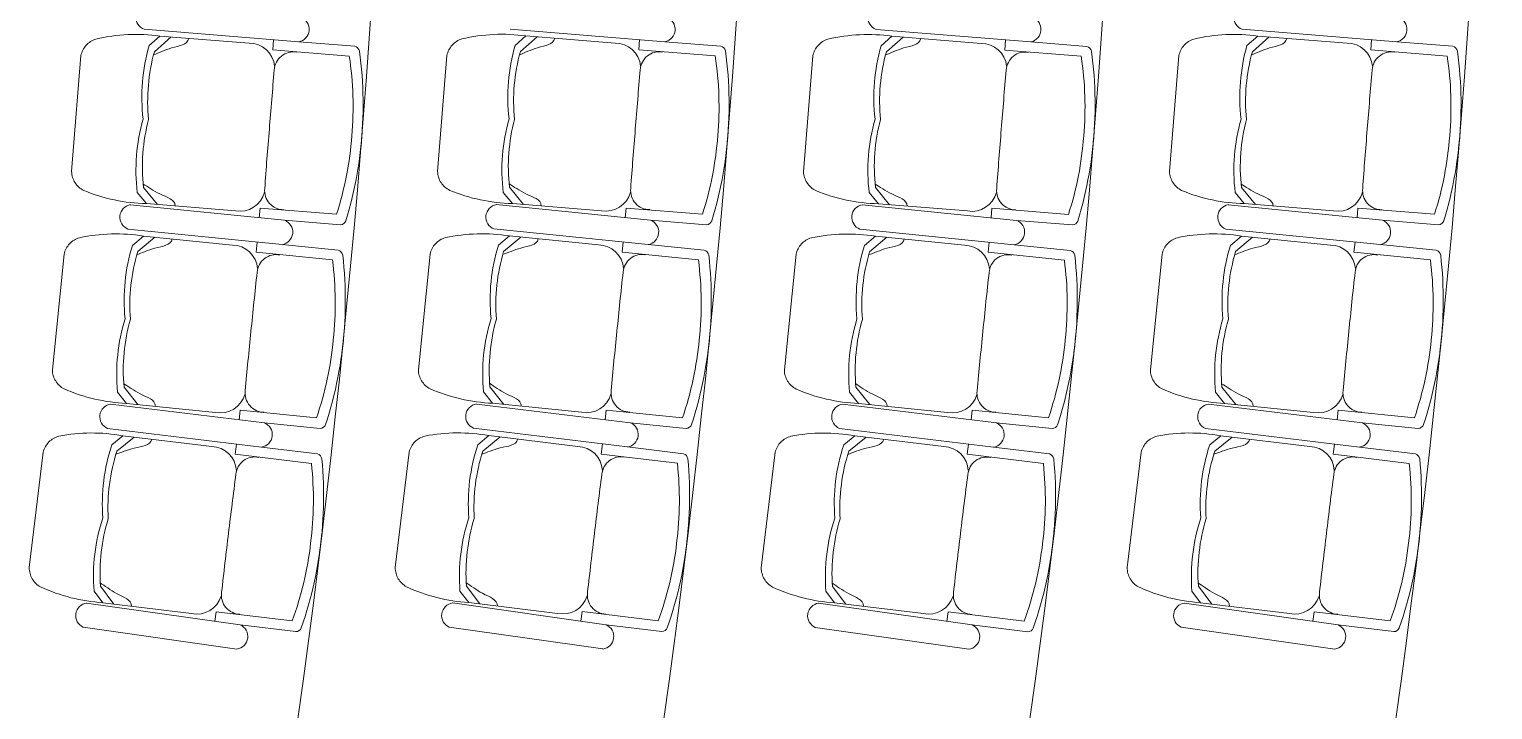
# Model space of a CAD drawing. Header units: millimetres. Extents: x 78.3 to 128, y 45 to 95.8.
# Drawn here: x 98.121 to 101.72, y 83.678 to 85.349 of the extents above; entities that cross this region are included whole.
import ezdxf

# ---------------------------------------------------------------- set-up
doc = ezdxf.new("R2010")
doc.units = ezdxf.units.MM
doc.header["$LTSCALE"] = 0.025
doc.linetypes.add('DASHED', pattern=[19.05, 12.7, -6.35])
doc.layers.add('EJES', color=7, linetype='Continuous', lineweight=0)

msp = doc.modelspace()

# ---------------------------------------------------------------- linework, layer by layer
at = {"lineweight": 15}
for p, q in [((98.7842, 85.3187), (98.4039, 85.3494)), ((98.4423, 85.3328), (98.4157, 85.3094)), ((98.4701, 85.3306), (98.4289, 85.2944)), ((98.6617, 85.3151), (98.4423, 85.3328)), ((99.6842, 85.3189), (99.3039, 85.3496)), ((99.3423, 85.3331), (99.3157, 85.3097)), ((99.3701, 85.3308), (99.3289, 85.2947)), ((99.5617, 85.3154), (99.3423, 85.3331)), ((100.5842, 85.3184), (100.2039, 85.3491)), ((100.2423, 85.3325), (100.2157, 85.3091)), ((100.2701, 85.3303), (100.2289, 85.2941)), ((100.4617, 85.3148), (100.2423, 85.3325)), ((101.4842, 85.3187), (101.1039, 85.3494)), ((101.1423, 85.3328), (101.1157, 85.3094)), ((101.1701, 85.3306), (101.1289, 85.2944)), ((101.3617, 85.3151), (101.1423, 85.3328)), ((98.72, 85.2988), (98.722, 85.3237)), ((99.62, 85.299), (99.622, 85.324)), ((100.52, 85.2985), (100.522, 85.3234)), ((101.42, 85.2988), (101.422, 85.3237)), ((98.4091, 84.921), (98.3866, 84.9484)), ((98.4368, 84.9188), (98.402, 84.9611)), ((99.3091, 84.9213), (99.2866, 84.9486)), ((99.3368, 84.919), (99.302, 84.9613)), ((100.2091, 84.9207), (100.1866, 84.9481)), ((100.2368, 84.9185), (100.202, 84.9608)), ((101.1091, 84.921), (101.0866, 84.9484)), ((101.1368, 84.9188), (101.102, 84.9611)), ((98.749, 84.8801), (98.3696, 84.9184)), ((98.6284, 84.9033), (98.4091, 84.921)), ((98.6867, 84.8861), (98.6886, 84.91)), ((99.649, 84.8804), (99.2696, 84.9187)), ((99.5284, 84.9036), (99.3091, 84.9213)), ((99.5867, 84.8864), (99.5886, 84.9103)), ((100.549, 84.8798), (100.1696, 84.9182)), ((100.4284, 84.903), (100.2091, 84.9207)), ((100.4867, 84.8859), (100.4886, 84.9098)), ((101.449, 84.8801), (101.0696, 84.9184)), ((101.3284, 84.9033), (101.1091, 84.921)), ((101.3867, 84.8861), (101.3886, 84.91)), ((98.7433, 84.8204), (98.3638, 84.8587)), ((98.4019, 84.8414), (98.3748, 84.8185)), ((98.4296, 84.8386), (98.3877, 84.8032)), ((98.6208, 84.8192), (98.4019, 84.8414)), ((98.6788, 84.8018), (98.6813, 84.8266)), ((99.6433, 84.8206), (99.2638, 84.859)), ((99.3019, 84.8416), (99.2748, 84.8188)), ((99.3296, 84.8388), (99.2877, 84.8035)), ((99.5208, 84.8195), (99.3019, 84.8416)), ((99.5788, 84.802), (99.5813, 84.8269)), ((100.5433, 84.8201), (100.1638, 84.8584)), ((100.2019, 84.8411), (100.1748, 84.8183)), ((100.2296, 84.8383), (100.1877, 84.803)), ((100.4208, 84.819), (100.2019, 84.8411)), ((100.4788, 84.8015), (100.4813, 84.8264)), ((101.4433, 84.8204), (101.0638, 84.8587)), ((101.1019, 84.8414), (101.0748, 84.8185)), ((101.1296, 84.8386), (101.0877, 84.8032)), ((101.3208, 84.8192), (101.1019, 84.8414)), ((101.3788, 84.8018), (101.3813, 84.8266)), ((98.388, 84.4275), (98.3541, 84.4705)), ((99.288, 84.4278), (99.2541, 84.4708)), ((100.188, 84.4273), (100.1541, 84.4703)), ((101.088, 84.4275), (101.0541, 84.4705)), ((98.3603, 84.4303), (98.3384, 84.4581)), ((98.5793, 84.4082), (98.3603, 84.4303)), ((99.2603, 84.4306), (99.2384, 84.4584)), ((99.4793, 84.4085), (99.2603, 84.4306)), ((100.1603, 84.4301), (100.1384, 84.4579)), ((100.3793, 84.4079), (100.1603, 84.4301)), ((101.0603, 84.4303), (101.0384, 84.4581)), ((101.2793, 84.4082), (101.0603, 84.4303)), ((98.6994, 84.3826), (98.3208, 84.4285)), ((98.6372, 84.3899), (98.6396, 84.4137)), ((99.5994, 84.3828), (99.2208, 84.4288)), ((99.5372, 84.3901), (99.5396, 84.414)), ((100.4994, 84.3823), (100.1208, 84.4283)), ((100.4372, 84.3896), (100.4396, 84.4135)), ((101.3994, 84.3826), (101.0208, 84.4285)), ((101.3372, 84.3899), (101.3396, 84.4137)), ((98.6925, 84.323), (98.3137, 84.369)), ((99.5925, 84.3232), (99.2137, 84.3692)), ((100.4925, 84.3227), (100.1137, 84.3687)), ((101.3925, 84.323), (101.0137, 84.369)), ((98.3515, 84.3508), (98.324, 84.3285)), ((98.3791, 84.3475), (98.3365, 84.313)), ((98.5699, 84.3243), (98.3515, 84.3508)), ((98.6276, 84.3057), (98.6306, 84.3305)), ((99.2515, 84.3511), (99.224, 84.3288)), ((99.2791, 84.3478), (99.2365, 84.3133)), ((99.4699, 84.3246), (99.2515, 84.3511)), ((99.5276, 84.3059), (99.5306, 84.3307)), ((100.1515, 84.3506), (100.124, 84.3283)), ((100.1791, 84.3472), (100.1365, 84.3127)), ((100.3699, 84.3241), (100.1515, 84.3506)), ((100.4276, 84.3054), (100.4306, 84.3302)), ((101.0515, 84.3508), (101.024, 84.3285)), ((101.0791, 84.3475), (101.0365, 84.313)), ((101.2699, 84.3243), (101.0515, 84.3508)), ((101.3276, 84.3057), (101.3306, 84.3305)), ((98.3017, 83.9407), (98.2803, 83.969)), ((98.3293, 83.9374), (98.2962, 83.981)), ((99.2017, 83.941), (99.1803, 83.9692)), ((99.2293, 83.9376), (99.1962, 83.9813)), ((100.1017, 83.9404), (100.0803, 83.9687)), ((100.1293, 83.9371), (100.0962, 83.9808)), ((101.0017, 83.9407), (100.9803, 83.969)), ((101.0293, 83.9374), (100.9962, 83.981)), ((98.6397, 83.8862), (98.2621, 83.9397)), ((98.5201, 83.9142), (98.3017, 83.9407)), ((99.5397, 83.8864), (99.1621, 83.94)), ((99.4201, 83.9145), (99.2017, 83.941)), ((100.4397, 83.8859), (100.0621, 83.9395)), ((100.3201, 83.9139), (100.1017, 83.9404)), ((101.3397, 83.8862), (100.9621, 83.9397)), ((101.2201, 83.9142), (101.0017, 83.9407)), ((98.5777, 83.8947), (98.5806, 83.9185)), ((99.4777, 83.895), (99.4806, 83.9188)), ((100.3777, 83.8944), (100.3806, 83.9182)), ((101.2777, 83.8947), (101.2806, 83.9185)), ((98.6316, 83.8267), (98.2539, 83.8803)), ((99.5316, 83.827), (99.1539, 83.8806)), ((100.4316, 83.8264), (100.0539, 83.88)), ((101.3316, 83.8267), (100.9539, 83.8803))]:
    msp.add_line(p, q, dxfattribs=at)
at = {"linetype": 'DASHED', "lineweight": 15}
for p, q in [((98.2252, 84.9998), (98.2482, 85.2846)), ((99.1252, 85), (99.1482, 85.2848)), ((100.0252, 84.9995), (100.0482, 85.2843)), ((100.9252, 84.9998), (100.9482, 85.2846)), ((98.178, 84.5128), (98.2068, 84.797)), ((99.078, 84.513), (99.1068, 84.7973)), ((99.978, 84.5125), (100.0068, 84.7968)), ((100.878, 84.5128), (100.9068, 84.797)), ((98.1211, 84.0268), (98.1555, 84.3105)), ((99.0211, 84.0271), (99.0555, 84.3107)), ((99.9211, 84.0265), (99.9555, 84.3102)), ((100.8211, 84.0268), (100.8555, 84.3105))]:
    msp.add_line(p, q, dxfattribs=at)
for points in [[(98.4423, 85.3328, 0.09218), (98.285, 85.3255, 0.273589), (98.2482, 85.2846, 0.273589)], [(99.3423, 85.3331, 0.09218), (99.185, 85.3258, 0.273589), (99.1482, 85.2848, 0.273589)], [(100.2423, 85.3325, 0.09218), (100.085, 85.3252, 0.273589), (100.0482, 85.2843, 0.273589)], [(101.1423, 85.3328, 0.09218), (100.985, 85.3255, 0.273589), (100.9482, 85.2846, 0.273589)], [(98.4091, 84.921, -0.09218), (98.255, 84.9534, -0.273589), (98.2252, 84.9998, -0.273589)], [(99.3091, 84.9213, -0.09218), (99.155, 84.9537, -0.273589), (99.1252, 85, -0.273589)], [(100.2091, 84.9207, -0.09218), (100.055, 84.9532, -0.273589), (100.0252, 84.9995, -0.273589)], [(101.1091, 84.921, -0.09218), (100.955, 84.9534, -0.273589), (100.9252, 84.9998, -0.273589)], [(98.4019, 84.8414, 0.09218), (98.2444, 84.8372, 0.273589), (98.2068, 84.797, 0.273589)], [(99.3019, 84.8416, 0.09218), (99.1444, 84.8375, 0.273589), (99.1068, 84.7973, 0.273589)], [(100.2019, 84.8411, 0.09218), (100.0444, 84.837, 0.273589), (100.0068, 84.7968, 0.273589)], [(101.1019, 84.8414, 0.09218), (100.9444, 84.8372, 0.273589), (100.9068, 84.797, 0.273589)], [(98.3603, 84.4303, -0.09218), (98.2069, 84.4659, -0.273589), (98.178, 84.5128, -0.273589)], [(99.2603, 84.4306, -0.09218), (99.1069, 84.4661, -0.273589), (99.078, 84.513, -0.273589)], [(100.1603, 84.4301, -0.09218), (100.0069, 84.4656, -0.273589), (99.978, 84.5125, -0.273589)], [(101.0603, 84.4303, -0.09218), (100.9069, 84.4659, -0.273589), (100.878, 84.5128, -0.273589)], [(98.3515, 84.3508, 0.09218), (98.194, 84.3499, 0.273589), (98.1555, 84.3105, 0.273589)], [(99.2515, 84.3511, 0.09218), (99.094, 84.3501, 0.273589), (99.0555, 84.3107, 0.273589)], [(100.1515, 84.3506, 0.09218), (99.994, 84.3496, 0.273589), (99.9555, 84.3102, 0.273589)], [(101.0515, 84.3508, 0.09218), (100.894, 84.3499, 0.273589), (100.8555, 84.3105, 0.273589)], [(98.3017, 83.9407, -0.09218), (98.149, 83.9793, -0.273589), (98.1211, 84.0268, -0.273589)], [(99.2017, 83.941, -0.09218), (99.049, 83.9796, -0.273589), (99.0211, 84.0271, -0.273589)], [(100.1017, 83.9404, -0.09218), (99.949, 83.9791, -0.273589), (99.9211, 84.0265, -0.273589)], [(101.0017, 83.9407, -0.09218), (100.849, 83.9793, -0.273589), (100.8211, 84.0268, -0.273589)]]:
    msp.add_lwpolyline(points, format="xyb", dxfattribs=at)
at = {"lineweight": 15}
for points in [[(98.4157, 85.3094, 0.099555), (98.4011, 85.1289, 0.500475)], [(98.4289, 85.2944, 0.093035), (98.4144, 85.1278, 0.093035)], [(98.7245, 85.2587, 0.38944), (98.6617, 85.3151, -0.177299)], [(98.7785, 85.2932, 0.450517), (98.7237, 85.2494, 0.003626), (98.7115, 85.1038, 0.003626)], [(98.9333, 85.2959, 0.288243), (98.922, 85.3076, 0.288243)], [(98.9333, 85.2959, -0.060987), (98.9362, 85.0573, -0.060987)], [(99.3157, 85.3097, 0.099555), (99.3011, 85.1291, 0.500475)], [(99.3289, 85.2947, 0.093035), (99.3144, 85.1281, 0.093035)], [(99.6245, 85.2589, 0.38944), (99.5617, 85.3154, -0.177299)], [(99.6785, 85.2935, 0.450517), (99.6237, 85.2496, 0.003626), (99.6115, 85.1041, 0.003626)], [(99.8333, 85.2962, 0.288243), (99.822, 85.3078, 0.288243)], [(99.8333, 85.2962, -0.060987), (99.8362, 85.0576, -0.060987)], [(100.2157, 85.3091, 0.099555), (100.2011, 85.1286, 0.500475)], [(100.2289, 85.2941, 0.093035), (100.2144, 85.1276, 0.093035)], [(100.5245, 85.2584, 0.38944), (100.4617, 85.3148, -0.177299)], [(100.7333, 85.2956, 0.288243), (100.722, 85.3073, 0.288243)], [(100.7333, 85.2956, -0.060987), (100.7362, 85.0571, -0.060987)], [(101.1157, 85.3094, 0.099555), (101.1011, 85.1289, 0.500475)], [(101.1289, 85.2944, 0.093035), (101.1144, 85.1278, 0.093035)], [(101.4245, 85.2587, 0.38944), (101.3617, 85.3151, -0.177299)], [(101.4785, 85.2932, 0.450517), (101.4237, 85.2494, 0.003626), (101.4115, 85.1038, 0.003626)], [(101.6333, 85.2959, 0.288243), (101.622, 85.3076, 0.288243)], [(101.6333, 85.2959, -0.060987), (101.6362, 85.0573, -0.060987)], [(98.9081, 85.2836, -0.059139), (98.9142, 85.0875, -0.059139)], [(99.8081, 85.2839, -0.059139), (99.8142, 85.0877, -0.059139)], [(100.5785, 85.2929, 0.450517), (100.5237, 85.2491, 0.003626), (100.5115, 85.1036, 0.003626)], [(100.7081, 85.2833, -0.059139), (100.7142, 85.0872, -0.059139)], [(101.6081, 85.2836, -0.059139), (101.6142, 85.0875, -0.059139)], [(98.3866, 84.9484, -0.099555), (98.4011, 85.1289, -0.500475)], [(98.402, 84.9611, -0.093035), (98.4144, 85.1278, -0.093035)], [(99.2866, 84.9486, -0.099555), (99.3011, 85.1291, -0.500475)], [(99.302, 84.9613, -0.093035), (99.3144, 85.1281, -0.093035)], [(99.7996, 84.8789, 0.060987), (99.8408, 85.1139, 0.060987)], [(100.1866, 84.9481, -0.099555), (100.2011, 85.1286, -0.500475)], [(100.202, 84.9608, -0.093035), (100.2144, 85.1276, -0.093035)], [(101.0866, 84.9484, -0.099555), (101.1011, 85.1289, -0.500475)], [(101.102, 84.9611, -0.093035), (101.1144, 85.1278, -0.093035)], [(98.7473, 84.9061, -0.450517), (98.7002, 84.9582, -0.003626), (98.7115, 85.1038, -0.003626)], [(98.8767, 84.8949, 0.059139), (98.9142, 85.0875, 0.059139)], [(98.8996, 84.8787, 0.060987), (98.9408, 85.1137, 0.060987)], [(99.6473, 84.9064, -0.450517), (99.6002, 84.9585, -0.003626), (99.6115, 85.1041, -0.003626)], [(99.7767, 84.8951, 0.059139), (99.8142, 85.0877, 0.059139)], [(100.5473, 84.9059, -0.450517), (100.5002, 84.9579, -0.003626), (100.5115, 85.1036, -0.003626)], [(100.6767, 84.8946, 0.059139), (100.7142, 85.0872, 0.059139)], [(100.6996, 84.8784, 0.060987), (100.7408, 85.1134, 0.060987)], [(101.4473, 84.9061, -0.450517), (101.4002, 84.9582, -0.003626), (101.4115, 85.1038, -0.003626)], [(101.5767, 84.8949, 0.059139), (101.6142, 85.0875, 0.059139)], [(101.5996, 84.8787, 0.060987), (101.6408, 85.1137, 0.060987)], [(98.6995, 84.9489, -0.38944), (98.6284, 84.9033, 0.177299)], [(99.5995, 84.9492, -0.38944), (99.5284, 84.9036, 0.177299)], [(100.4995, 84.9487, -0.38944), (100.4284, 84.903, 0.177299)], [(101.3995, 84.9489, -0.38944), (101.3284, 84.9033, 0.177299)], [(98.8996, 84.8787, -0.288243), (98.8866, 84.869, -0.288243)], [(99.7996, 84.8789, -0.288243), (99.7866, 84.8692, -0.288243)], [(100.6996, 84.8784, -0.288243), (100.6866, 84.8687, -0.288243)], [(101.5996, 84.8787, -0.288243), (101.5866, 84.869, -0.288243)], [(98.3748, 84.8185, 0.099555), (98.3566, 84.6383, 0.500475)], [(98.3877, 84.8032, 0.093035), (98.3698, 84.637, 0.093035)], [(98.6824, 84.7616, 0.38944), (98.6208, 84.8192, -0.177299)], [(98.7372, 84.795, 0.450517), (98.6815, 84.7523, 0.003626), (98.6663, 84.607, 0.003626)], [(98.892, 84.7946, 0.288243), (98.8809, 84.8065, 0.288243)], [(98.892, 84.7946, -0.060987), (98.8901, 84.556, -0.060987)], [(99.2748, 84.8188, 0.099555), (99.2566, 84.6386, 0.500475)], [(99.2877, 84.8035, 0.093035), (99.2698, 84.6372, 0.093035)], [(99.5824, 84.7618, 0.38944), (99.5208, 84.8195, -0.177299)], [(99.6372, 84.7953, 0.450517), (99.5815, 84.7526, 0.003626), (99.5663, 84.6073, 0.003626)], [(99.792, 84.7949, 0.288243), (99.7809, 84.8067, 0.288243)], [(99.792, 84.7949, -0.060987), (99.7901, 84.5563, -0.060987)], [(100.1748, 84.8183, 0.099555), (100.1566, 84.6381, 0.500475)], [(100.1877, 84.803, 0.093035), (100.1698, 84.6367, 0.093035)], [(100.4824, 84.7613, 0.38944), (100.4208, 84.819, -0.177299)], [(100.5372, 84.7947, 0.450517), (100.4815, 84.752, 0.003626), (100.4663, 84.6068, 0.003626)], [(100.692, 84.7943, 0.288243), (100.6809, 84.8062, 0.288243)], [(100.692, 84.7943, -0.060987), (100.6901, 84.5557, -0.060987)], [(101.0748, 84.8185, 0.099555), (101.0566, 84.6383, 0.500475)], [(101.0877, 84.8032, 0.093035), (101.0698, 84.637, 0.093035)], [(101.3824, 84.7616, 0.38944), (101.3208, 84.8192, -0.177299)], [(101.4372, 84.795, 0.450517), (101.3815, 84.7523, 0.003626), (101.3663, 84.607, 0.003626)], [(101.592, 84.7946, 0.288243), (101.5809, 84.8065, 0.288243)], [(101.592, 84.7946, -0.060987), (101.5901, 84.556, -0.060987)], [(98.8666, 84.7828, -0.059139), (98.8687, 84.5866, -0.059139)], [(99.7666, 84.7831, -0.059139), (99.7687, 84.5868, -0.059139)], [(100.6666, 84.7825, -0.059139), (100.6687, 84.5863, -0.059139)], [(101.5666, 84.7828, -0.059139), (101.5687, 84.5866, -0.059139)], [(98.3384, 84.4581, -0.099555), (98.3566, 84.6383, -0.500475)], [(98.3541, 84.4705, -0.093035), (98.3698, 84.637, -0.093035)], [(98.8499, 84.3781, 0.060987), (98.8958, 84.6122, 0.060987)], [(99.2384, 84.4584, -0.099555), (99.2566, 84.6386, -0.500475)], [(99.2541, 84.4708, -0.093035), (99.2698, 84.6372, -0.093035)], [(99.7499, 84.3784, 0.060987), (99.7958, 84.6125, 0.060987)], [(100.1384, 84.4579, -0.099555), (100.1566, 84.6381, -0.500475)], [(100.1541, 84.4703, -0.093035), (100.1698, 84.6367, -0.093035)], [(100.6499, 84.3778, 0.060987), (100.6958, 84.612, 0.060987)], [(101.0384, 84.4581, -0.099555), (101.0566, 84.6383, -0.500475)], [(101.0541, 84.4705, -0.093035), (101.0698, 84.637, -0.093035)], [(101.5499, 84.3781, 0.060987), (101.5958, 84.6122, 0.060987)], [(98.6982, 84.4087, -0.450517), (98.6521, 84.4617, -0.003626), (98.6663, 84.607, -0.003626)], [(98.8274, 84.3948, 0.059139), (98.8687, 84.5866, 0.059139)], [(99.5982, 84.4089, -0.450517), (99.5521, 84.4619, -0.003626), (99.5663, 84.6073, -0.003626)], [(99.7274, 84.395, 0.059139), (99.7687, 84.5868, 0.059139)], [(100.4982, 84.4084, -0.450517), (100.4521, 84.4614, -0.003626), (100.4663, 84.6068, -0.003626)], [(100.6274, 84.3945, 0.059139), (100.6687, 84.5863, 0.059139)], [(101.3982, 84.4087, -0.450517), (101.3521, 84.4617, -0.003626), (101.3663, 84.607, -0.003626)], [(101.5274, 84.3948, 0.059139), (101.5687, 84.5866, 0.059139)], [(98.6512, 84.4524, -0.38944), (98.5793, 84.4082, 0.177299)], [(99.5512, 84.4527, -0.38944), (99.4793, 84.4085, 0.177299)], [(100.4512, 84.4521, -0.38944), (100.3793, 84.4079, 0.177299)], [(101.3512, 84.4524, -0.38944), (101.2793, 84.4082, 0.177299)], [(98.8499, 84.3781, -0.288243), (98.8367, 84.3687, -0.288243)], [(99.7499, 84.3784, -0.288243), (99.7367, 84.369, -0.288243)], [(100.6499, 84.3778, -0.288243), (100.6367, 84.3684, -0.288243)], [(101.5499, 84.3781, -0.288243), (101.5367, 84.3687, -0.288243)], [(98.324, 84.3285, 0.099555), (98.3021, 84.1488, 0.500475)], [(98.6304, 84.2654, 0.38944), (98.5699, 84.3243, -0.177299)], [(99.224, 84.3288, 0.099555), (99.2021, 84.149, 0.500475)], [(99.5304, 84.2657, 0.38944), (99.4699, 84.3246, -0.177299)], [(100.124, 84.3283, 0.099555), (100.1021, 84.1485, 0.500475)], [(100.4304, 84.2651, 0.38944), (100.3699, 84.3241, -0.177299)], [(101.024, 84.3285, 0.099555), (101.0021, 84.1488, 0.500475)], [(101.3304, 84.2654, 0.38944), (101.2699, 84.3243, -0.177299)], [(98.3365, 84.313, 0.093035), (98.3153, 84.1472, 0.093035)], [(98.6858, 84.2977, 0.450517), (98.6293, 84.2562, 0.003626), (98.6112, 84.1112, 0.003626)], [(98.8406, 84.2942, 0.288243), (98.8298, 84.3063, 0.288243)], [(98.8406, 84.2942, -0.060987), (98.8339, 84.0557, -0.060987)], [(99.2365, 84.3133, 0.093035), (99.2153, 84.1474, 0.093035)], [(99.5858, 84.298, 0.450517), (99.5293, 84.2564, 0.003626), (99.5112, 84.1115, 0.003626)], [(99.7406, 84.2945, 0.288243), (99.7298, 84.3066, 0.288243)], [(99.7406, 84.2945, -0.060987), (99.7339, 84.056, -0.060987)], [(100.1365, 84.3127, 0.093035), (100.1153, 84.1469, 0.093035)], [(100.4858, 84.2975, 0.450517), (100.4293, 84.2559, 0.003626), (100.4112, 84.111, 0.003626)], [(100.6406, 84.2939, 0.288243), (100.6298, 84.306, 0.288243)], [(100.6406, 84.2939, -0.060987), (100.6339, 84.0555, -0.060987)], [(101.0365, 84.313, 0.093035), (101.0153, 84.1472, 0.093035)], [(101.3858, 84.2977, 0.450517), (101.3293, 84.2562, 0.003626), (101.3112, 84.1112, 0.003626)], [(101.5406, 84.2942, 0.288243), (101.5298, 84.3063, 0.288243)], [(101.5406, 84.2942, -0.060987), (101.5339, 84.0557, -0.060987)], [(98.8149, 84.2829, -0.059139), (98.8131, 84.0867, -0.059139)], [(99.7149, 84.2832, -0.059139), (99.7131, 84.087, -0.059139)], [(100.6149, 84.2827, -0.059139), (100.6131, 84.0864, -0.059139)], [(101.5149, 84.2829, -0.059139), (101.5131, 84.0867, -0.059139)], [(98.2803, 83.969, -0.099555), (98.3021, 84.1488, -0.500475)], [(98.2962, 83.981, -0.093035), (98.3153, 84.1472, -0.093035)], [(99.1803, 83.9692, -0.099555), (99.2021, 84.149, -0.500475)], [(99.1962, 83.9813, -0.093035), (99.2153, 84.1474, -0.093035)], [(100.0803, 83.9687, -0.099555), (100.1021, 84.1485, -0.500475)], [(100.0962, 83.9808, -0.093035), (100.1153, 84.1469, -0.093035)], [(100.9803, 83.969, -0.099555), (101.0021, 84.1488, -0.500475)], [(100.9962, 83.981, -0.093035), (101.0153, 84.1472, -0.093035)], [(98.639, 83.9123, -0.450517), (98.5941, 83.9662, -0.003626), (98.6112, 84.1112, -0.003626)], [(98.7901, 83.8787, 0.060987), (98.8407, 84.1118, 0.060987)], [(99.539, 83.9125, -0.450517), (99.4941, 83.9664, -0.003626), (99.5112, 84.1115, -0.003626)], [(99.6901, 83.8789, 0.060987), (99.7407, 84.1121, 0.060987)], [(100.439, 83.912, -0.450517), (100.3941, 83.9659, -0.003626), (100.4112, 84.111, -0.003626)], [(100.5901, 83.8784, 0.060987), (100.6407, 84.1116, 0.060987)], [(101.339, 83.9123, -0.450517), (101.2941, 83.9662, -0.003626), (101.3112, 84.1112, -0.003626)], [(101.4901, 83.8787, 0.060987), (101.5407, 84.1118, 0.060987)], [(98.7679, 83.8958, 0.059139), (98.8131, 84.0867, 0.059139)], [(99.6679, 83.896, 0.059139), (99.7131, 84.087, 0.059139)], [(100.5679, 83.8955, 0.059139), (100.6131, 84.0864, 0.059139)], [(101.4679, 83.8958, 0.059139), (101.5131, 84.0867, 0.059139)], [(98.5929, 83.9569, -0.38944), (98.5201, 83.9142, 0.177299)], [(99.4929, 83.9572, -0.38944), (99.4201, 83.9145, 0.177299)], [(100.3929, 83.9567, -0.38944), (100.3201, 83.9139, 0.177299)], [(101.2929, 83.9569, -0.38944), (101.2201, 83.9142, 0.177299)], [(98.7901, 83.8787, -0.288243), (98.7767, 83.8695, -0.288243)], [(99.6901, 83.8789, -0.288243), (99.6767, 83.8698, -0.288243)], [(100.5901, 83.8784, -0.288243), (100.5767, 83.8692, -0.288243)], [(101.4901, 83.8787, -0.288243), (101.4767, 83.8695, -0.288243)]]:
    msp.add_lwpolyline(points, format="xyb", dxfattribs=at)
for points in [[(98.72, 85.2988), (98.9081, 85.2836)], [(98.7842, 85.3187), (98.922, 85.3076)], [(99.62, 85.299), (99.8081, 85.2839)], [(99.6842, 85.3189), (99.822, 85.3078)], [(100.52, 85.2985), (100.7081, 85.2833)], [(100.5842, 85.3184), (100.722, 85.3073)], [(101.42, 85.2988), (101.6081, 85.2836)], [(101.4842, 85.3187), (101.622, 85.3076)], [(98.6886, 84.91), (98.8767, 84.8949)], [(99.5886, 84.9103), (99.7767, 84.8951)], [(100.4886, 84.9098), (100.6767, 84.8946)], [(101.3886, 84.91), (101.5767, 84.8949)], [(98.7488, 84.8801), (98.8866, 84.869)], [(99.6488, 84.8804), (99.7866, 84.8692)], [(100.5488, 84.8798), (100.6866, 84.8687)], [(101.4488, 84.8801), (101.5866, 84.869)], [(98.6788, 84.8018), (98.8666, 84.7828)], [(98.7433, 84.8204), (98.8809, 84.8065)], [(99.5788, 84.802), (99.7666, 84.7831)], [(99.6433, 84.8206), (99.7809, 84.8067)], [(100.4788, 84.8015), (100.6666, 84.7825)], [(100.5433, 84.8201), (100.6809, 84.8062)], [(101.3788, 84.8018), (101.5666, 84.7828)], [(101.4433, 84.8204), (101.5809, 84.8065)], [(98.6396, 84.4137), (98.8274, 84.3948)], [(99.5396, 84.414), (99.7274, 84.395)], [(100.4396, 84.4135), (100.6274, 84.3945)], [(101.3396, 84.4137), (101.5274, 84.3948)], [(98.6991, 84.3826), (98.8367, 84.3687)], [(99.5991, 84.3829), (99.7367, 84.369)], [(100.4991, 84.3823), (100.6367, 84.3684)], [(101.3991, 84.3826), (101.5367, 84.3687)], [(98.6925, 84.323), (98.8298, 84.3063)], [(99.5925, 84.3232), (99.7298, 84.3066)], [(100.4925, 84.3227), (100.6298, 84.306)], [(101.3925, 84.323), (101.5298, 84.3063)], [(98.6276, 84.3057), (98.8149, 84.2829)], [(99.5276, 84.3059), (99.7149, 84.2832)], [(100.4276, 84.3054), (100.6149, 84.2827)], [(101.3276, 84.3057), (101.5149, 84.2829)], [(98.5806, 83.9185), (98.7679, 83.8958)], [(99.4806, 83.9188), (99.6679, 83.896)], [(100.3806, 83.9182), (100.5679, 83.8955)], [(101.2806, 83.9185), (101.4679, 83.8958)], [(98.6394, 83.8862), (98.7767, 83.8695)], [(99.5394, 83.8864), (99.6767, 83.8698)], [(100.4394, 83.8859), (100.5767, 83.8692)], [(101.3394, 83.8862), (101.4767, 83.8695)]]:
    msp.add_lwpolyline(points, dxfattribs=at)
for centre, start, end in [((98.4146, 85.3786), 100.7512, 249.8556), ((100.2146, 85.3784), 100.7512, 249.8556), ((101.1146, 85.3786), 100.7512, 249.8556), ((98.778, 85.3492), 280.9014, 70.0058), ((99.678, 85.3495), 280.9014, 70.0058), ((100.578, 85.349), 280.9014, 70.0058), ((101.478, 85.3492), 280.9014, 70.0058), ((98.3751, 84.8878), 99.5974, 248.7018), ((99.2751, 84.888), 99.5974, 248.7018), ((100.1751, 84.8875), 99.5974, 248.7018), ((101.0751, 84.8878), 99.5974, 248.7018), ((98.7378, 84.851), 279.7476, 68.852), ((99.6378, 84.8513), 279.7476, 68.852), ((100.5378, 84.8508), 279.7476, 68.852), ((101.4378, 84.851), 279.7476, 68.852), ((98.3256, 84.3978), 98.4435, 247.5479), ((99.2256, 84.398), 98.4435, 247.5479), ((100.1256, 84.3975), 98.4435, 247.5479), ((101.0256, 84.3978), 98.4435, 247.5479), ((98.6875, 84.3537), 278.5937, 67.6981), ((99.5875, 84.354), 278.5937, 67.6981), ((100.4875, 84.3535), 278.5937, 67.6981), ((101.3875, 84.3537), 278.5937, 67.6981), ((98.2664, 83.9089), 97.2897, 246.3941), ((99.1664, 83.9091), 97.2897, 246.3941), ((100.0664, 83.9086), 97.2897, 246.3941), ((100.9664, 83.9089), 97.2897, 246.3941), ((98.6273, 83.8576), 277.4399, 66.5443), ((99.5273, 83.8578), 277.4399, 66.5443), ((100.4273, 83.8573), 277.4399, 66.5443), ((101.3273, 83.8576), 277.4399, 66.5443)]:
    msp.add_arc(centre, 0.0312, start, end, dxfattribs=at)
for points in [[(98.5134, 85.3271), (98.5096, 85.3107), (98.4746, 85.3084), (98.4382, 85.2909), (98.4268, 85.2866)], [(99.4134, 85.3273), (99.4096, 85.3109), (99.3746, 85.3087), (99.3382, 85.2912), (99.3268, 85.2868)], [(100.3134, 85.3268), (100.3096, 85.3104), (100.2746, 85.3081), (100.2382, 85.2906), (100.2268, 85.2863)], [(101.2134, 85.3271), (101.2096, 85.3107), (101.1746, 85.3084), (101.1382, 85.2909), (101.1268, 85.2866)], [(98.4801, 84.9153), (98.479, 84.9321), (98.4448, 84.9399), (98.4117, 84.963), (98.4012, 84.9691)], [(99.3801, 84.9155), (99.379, 84.9323), (99.3448, 84.9402), (99.3117, 84.9633), (99.3012, 84.9694)], [(100.2801, 84.915), (100.279, 84.9318), (100.2448, 84.9396), (100.2117, 84.9628), (100.2012, 84.9689)], [(101.1801, 84.9153), (101.179, 84.9321), (101.1448, 84.9399), (101.1117, 84.963), (101.1012, 84.9691)], [(98.4728, 84.8342), (98.4687, 84.8179), (98.4336, 84.8163), (98.3969, 84.7995), (98.3854, 84.7955)], [(99.3728, 84.8345), (99.3687, 84.8181), (99.3336, 84.8166), (99.2969, 84.7998), (99.2854, 84.7957)], [(100.2728, 84.8339), (100.2687, 84.8176), (100.2336, 84.8161), (100.1969, 84.7993), (100.1854, 84.7952)], [(101.1728, 84.8342), (101.1687, 84.8179), (101.1336, 84.8163), (101.0969, 84.7995), (101.0854, 84.7955)], [(98.4312, 84.4232), (98.4305, 84.44), (98.3964, 84.4485), (98.3638, 84.4723), (98.3534, 84.4786)], [(99.3312, 84.4234), (99.3305, 84.4402), (99.2964, 84.4488), (99.2638, 84.4726), (99.2534, 84.4789)], [(100.2312, 84.4229), (100.2305, 84.4397), (100.1964, 84.4482), (100.1638, 84.472), (100.1534, 84.4783)], [(101.1312, 84.4232), (101.1305, 84.44), (101.0964, 84.4485), (101.0638, 84.4723), (101.0534, 84.4786)], [(98.4223, 84.3423), (98.4178, 84.326), (98.3827, 84.3252), (98.3457, 84.3091), (98.3341, 84.3053)], [(99.3223, 84.3425), (99.3178, 84.3263), (99.2827, 84.3254), (99.2457, 84.3094), (99.2341, 84.3055)], [(100.2223, 84.342), (100.2178, 84.3258), (100.1827, 84.3249), (100.1457, 84.3089), (100.1341, 84.305)], [(101.1223, 84.3423), (101.1178, 84.326), (101.0827, 84.3252), (101.0457, 84.3091), (101.0341, 84.3053)], [(98.3725, 83.9321), (98.372, 83.9489), (98.3382, 83.9582), (98.306, 83.9826), (98.2957, 83.9891)], [(99.2725, 83.9324), (99.272, 83.9492), (99.2382, 83.9584), (99.206, 83.9829), (99.1957, 83.9894)], [(100.1725, 83.9319), (100.172, 83.9487), (100.1382, 83.9579), (100.106, 83.9823), (100.0957, 83.9889)], [(101.0725, 83.9321), (101.072, 83.9489), (101.0382, 83.9582), (101.006, 83.9826), (100.9957, 83.9891)]]:
    msp.add_open_spline(points, degree=3, knots=[0.37893339, 0.37893339, 0.37893339, 0.37893339, 0.42941299, 0.47201415, 0.47201415, 0.47201415, 0.47201415], dxfattribs=at)
at = {"layer": 'EJES', "color": 3, "linetype": 'Continuous'}
for centre in [(74.02, 87.0971), (74.92, 87.0974), (75.82, 87.0969), (76.72, 87.0971)]:
    msp.add_arc(centre, 25, 346.29045, 13.70955, dxfattribs=at)

doc.saveas('drawing.dxf')
